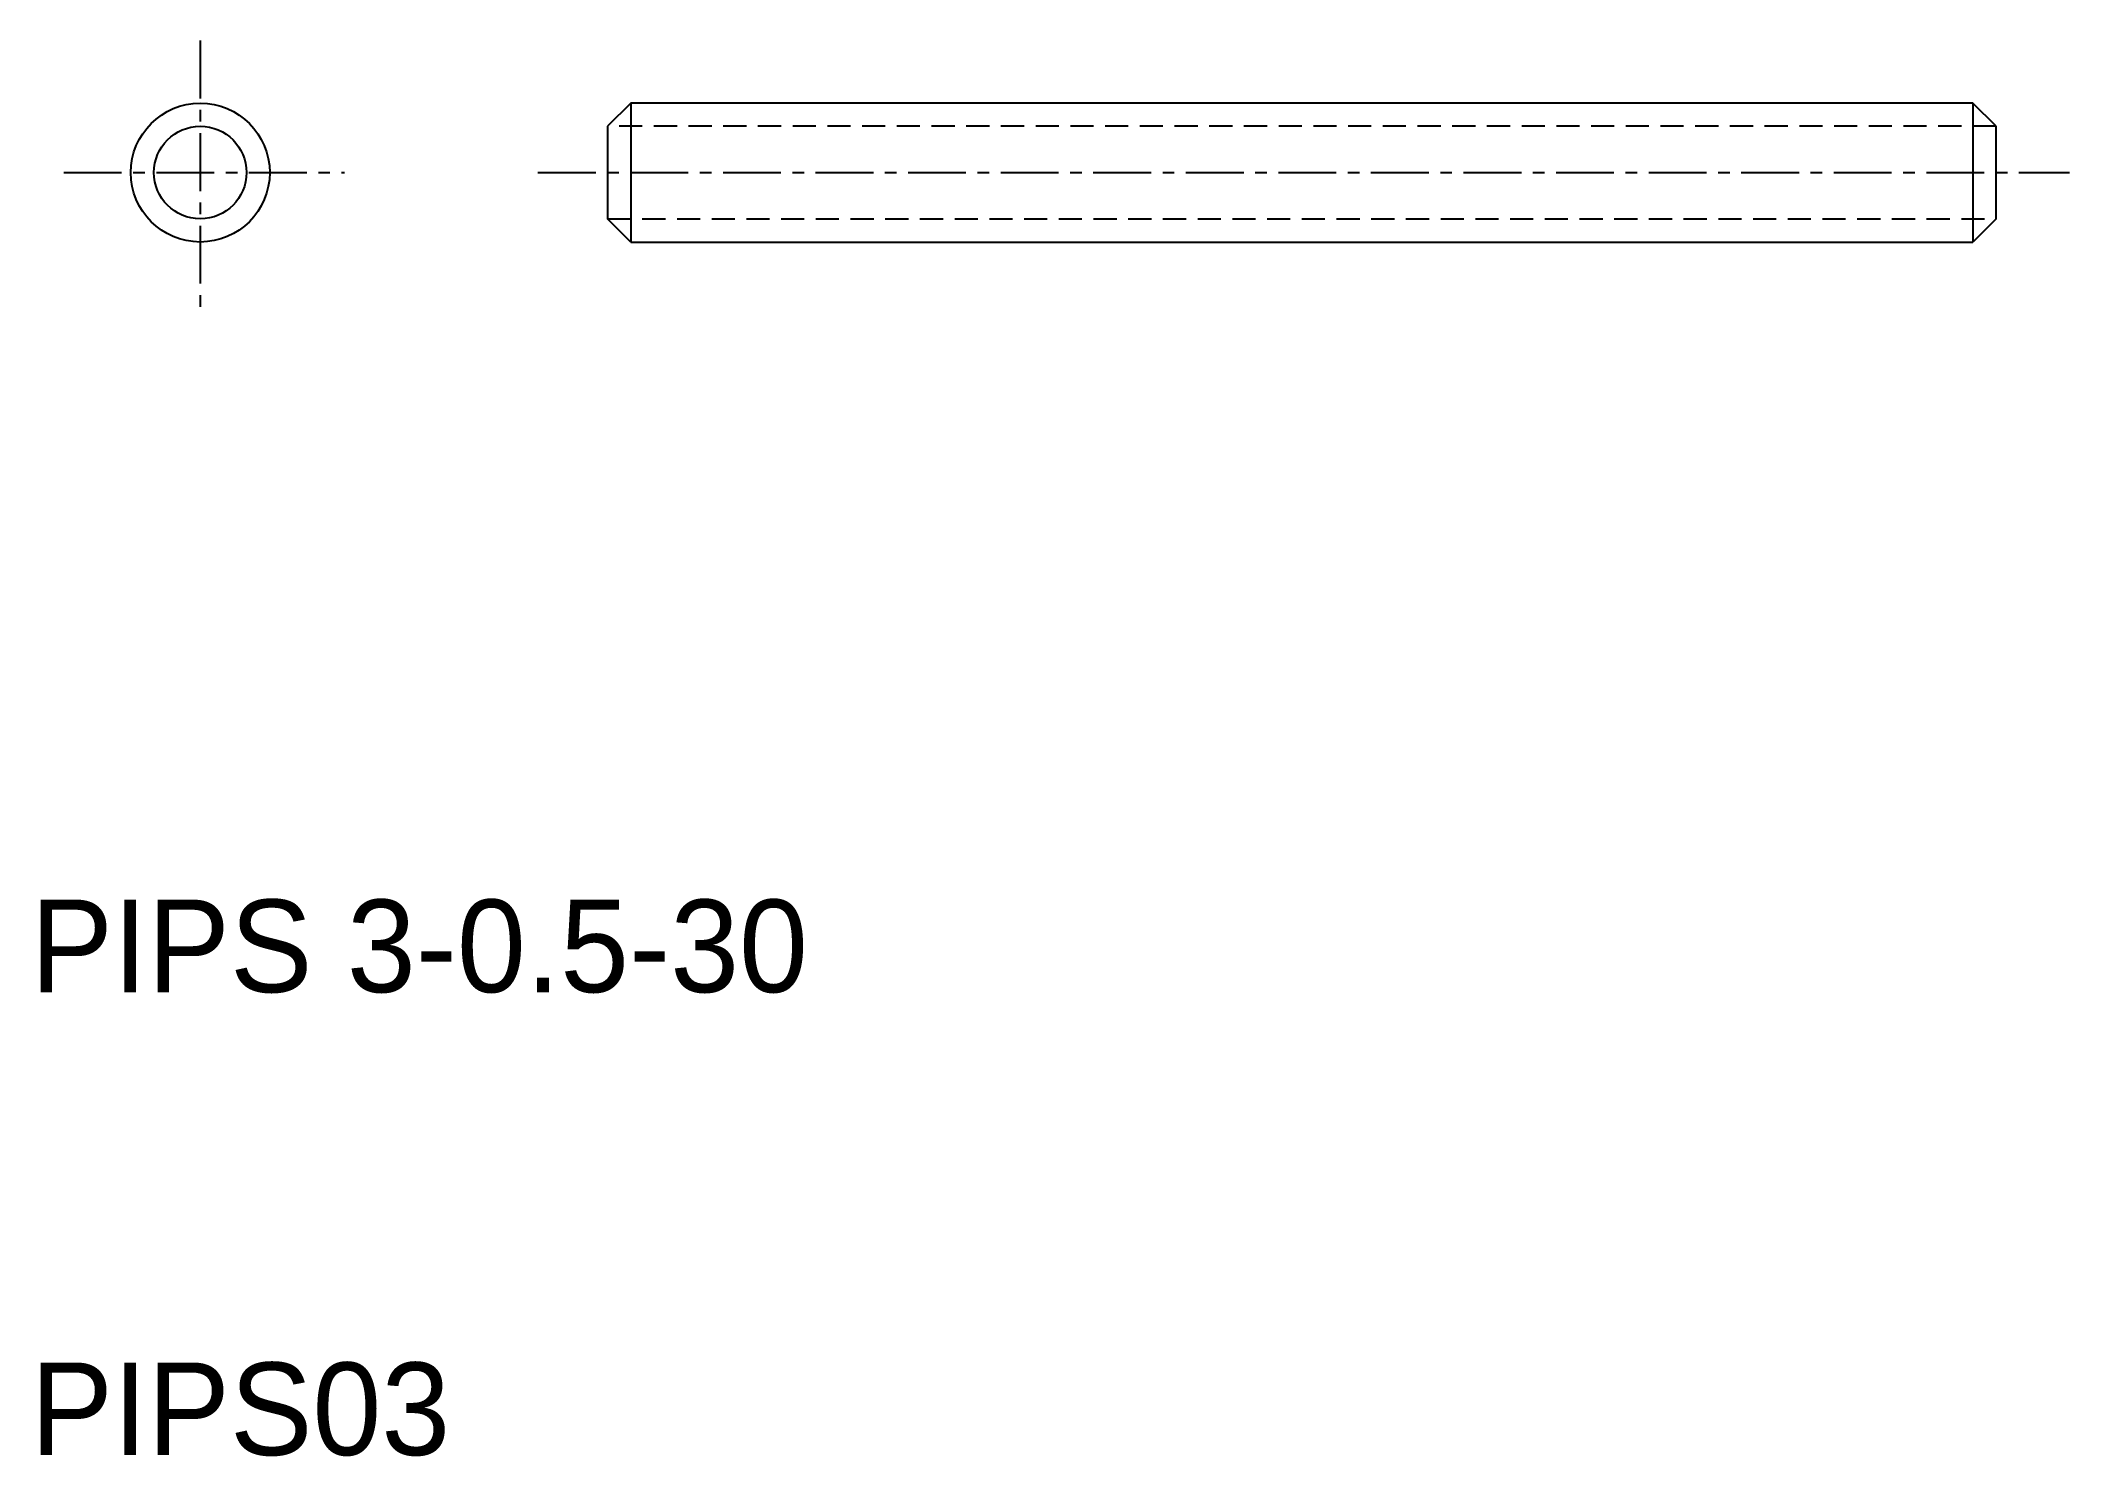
# Model space of a CAD drawing. Extents: x 10.2 to 54.1, y 10 to 40.6.
import ezdxf

# ---------------------------------------------------------------- set-up
doc = ezdxf.new("R2010")
doc.units = 0
doc.linetypes.add('CENTER', pattern=[2, 1.25, -0.25, 0.25, -0.25])
doc.linetypes.add('DASHED', pattern=[0.75, 0.5, -0.25])
doc.layers.get('0').update_dxf_attribs({"linetype": 'CONTINUOUS'})
doc.layers.add('CENTER', color=1, linetype='CENTER')

msp = doc.modelspace()

# ---------------------------------------------------------------- linework, layer by layer
at = {"color": 7, "linetype": 'CONTINUOUS'}
for p, q in [((22.97, 39.206), (22.47, 38.706)), ((51.97, 39.206), (22.97, 39.206)), ((22.97, 39.206), (22.97, 36.206)), ((51.97, 39.206), (51.97, 36.206)), ((52.47, 38.706), (51.97, 39.206)), ((22.47, 38.706), (22.47, 36.706)), ((52.47, 36.706), (52.47, 38.706)), ((22.97, 36.206), (22.47, 36.706)), ((52.47, 36.706), (51.97, 36.206)), ((22.97, 36.206), (51.97, 36.206))]:
    msp.add_line(p, q, dxfattribs=at)
at = {"color": 3, "linetype": 'DASHED'}
for p, q in [((52.47, 38.706), (22.47, 38.706)), ((22.47, 36.706), (52.47, 36.706))]:
    msp.add_line(p, q, dxfattribs=at)
at = {"color": 7, "linetype": 'CONTINUOUS'}
for radius in [1.5, 1]:
    msp.add_circle((13.67, 37.706), radius, dxfattribs=at)
at = {"layer": 'CENTER', "color": 1, "linetype": 'CENTER'}
for p, q in [((13.67, 40.558), (13.67, 34.735)), ((10.721, 37.706), (16.784, 37.706)), ((20.964, 37.706), (54.055, 37.706))]:
    msp.add_line(p, q, dxfattribs=at)

# ---------------------------------------------------------------- texts
at = {"color": 7, "linetype": 'CONTINUOUS'}
for s, p in [('PIPS 3-0.5-30', (10, 20)), ('PIPS03', (10, 10))]:
    msp.add_text(s, height=2, dxfattribs=at).set_placement(p)

doc.saveas('drawing.dxf')
